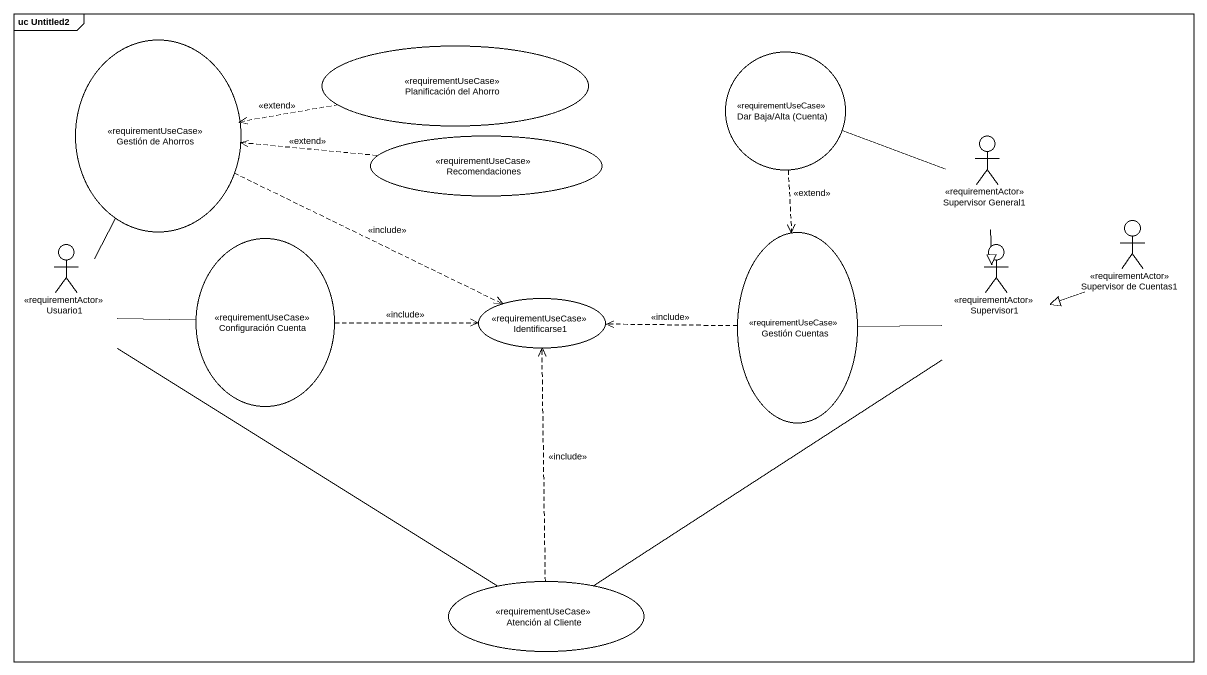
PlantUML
@startuml
mainframe uc Untitled2
usecase "Gestión de Ahorros" as Gestión_de_Ahorros <<requirementUseCase>>
usecase "Planificación del Ahorro" as Planificación_del_Ahorro <<requirementUseCase>>
usecase "Dar Baja/Alta (Cuenta)" as Dar_Baja_Alta_Cuenta <<requirementUseCase>>
usecase Recomendaciones <<requirementUseCase>>
actor "Supervisor General1" as Supervisor_General1 <<requirementActor>>
actor Usuario1 <<requirementActor>>
usecase "Configuración Cuenta" as Configuración_Cuenta <<requirementUseCase>>
usecase "Gestión Cuentas" as Gestión_Cuentas <<requirementUseCase>>
actor Supervisor1 <<requirementActor>>
actor "Supervisor de Cuentas1" as Supervisor_de_Cuentas1 <<requirementActor>>
usecase Identificarse1 <<requirementUseCase>>
usecase "Atención al Cliente" as Atención_al_Cliente <<requirementUseCase>>
Gestión_de_Ahorros .right.> Identificarse1 : <<include>>
Planificación_del_Ahorro .left.> Gestión_de_Ahorros : <<extend>>
Dar_Baja_Alta_Cuenta ..> Gestión_Cuentas : <<extend>>
Recomendaciones .left.> Gestión_de_Ahorros : <<extend>>
Supervisor_General1 -left- Dar_Baja_Alta_Cuenta
Supervisor_General1 --|> Supervisor1
Usuario1 -up- Gestión_de_Ahorros
Usuario1 -right- Configuración_Cuenta
Usuario1 -- Atención_al_Cliente
Configuración_Cuenta .right.> Identificarse1 : <<include>>
Gestión_Cuentas .left.> Identificarse1 : <<include>>
Supervisor1 -left- Gestión_Cuentas
Supervisor1 -- Atención_al_Cliente
Supervisor_de_Cuentas1 -left-|> Supervisor1
Atención_al_Cliente .up.> Identificarse1 : <<include>>
@enduml
